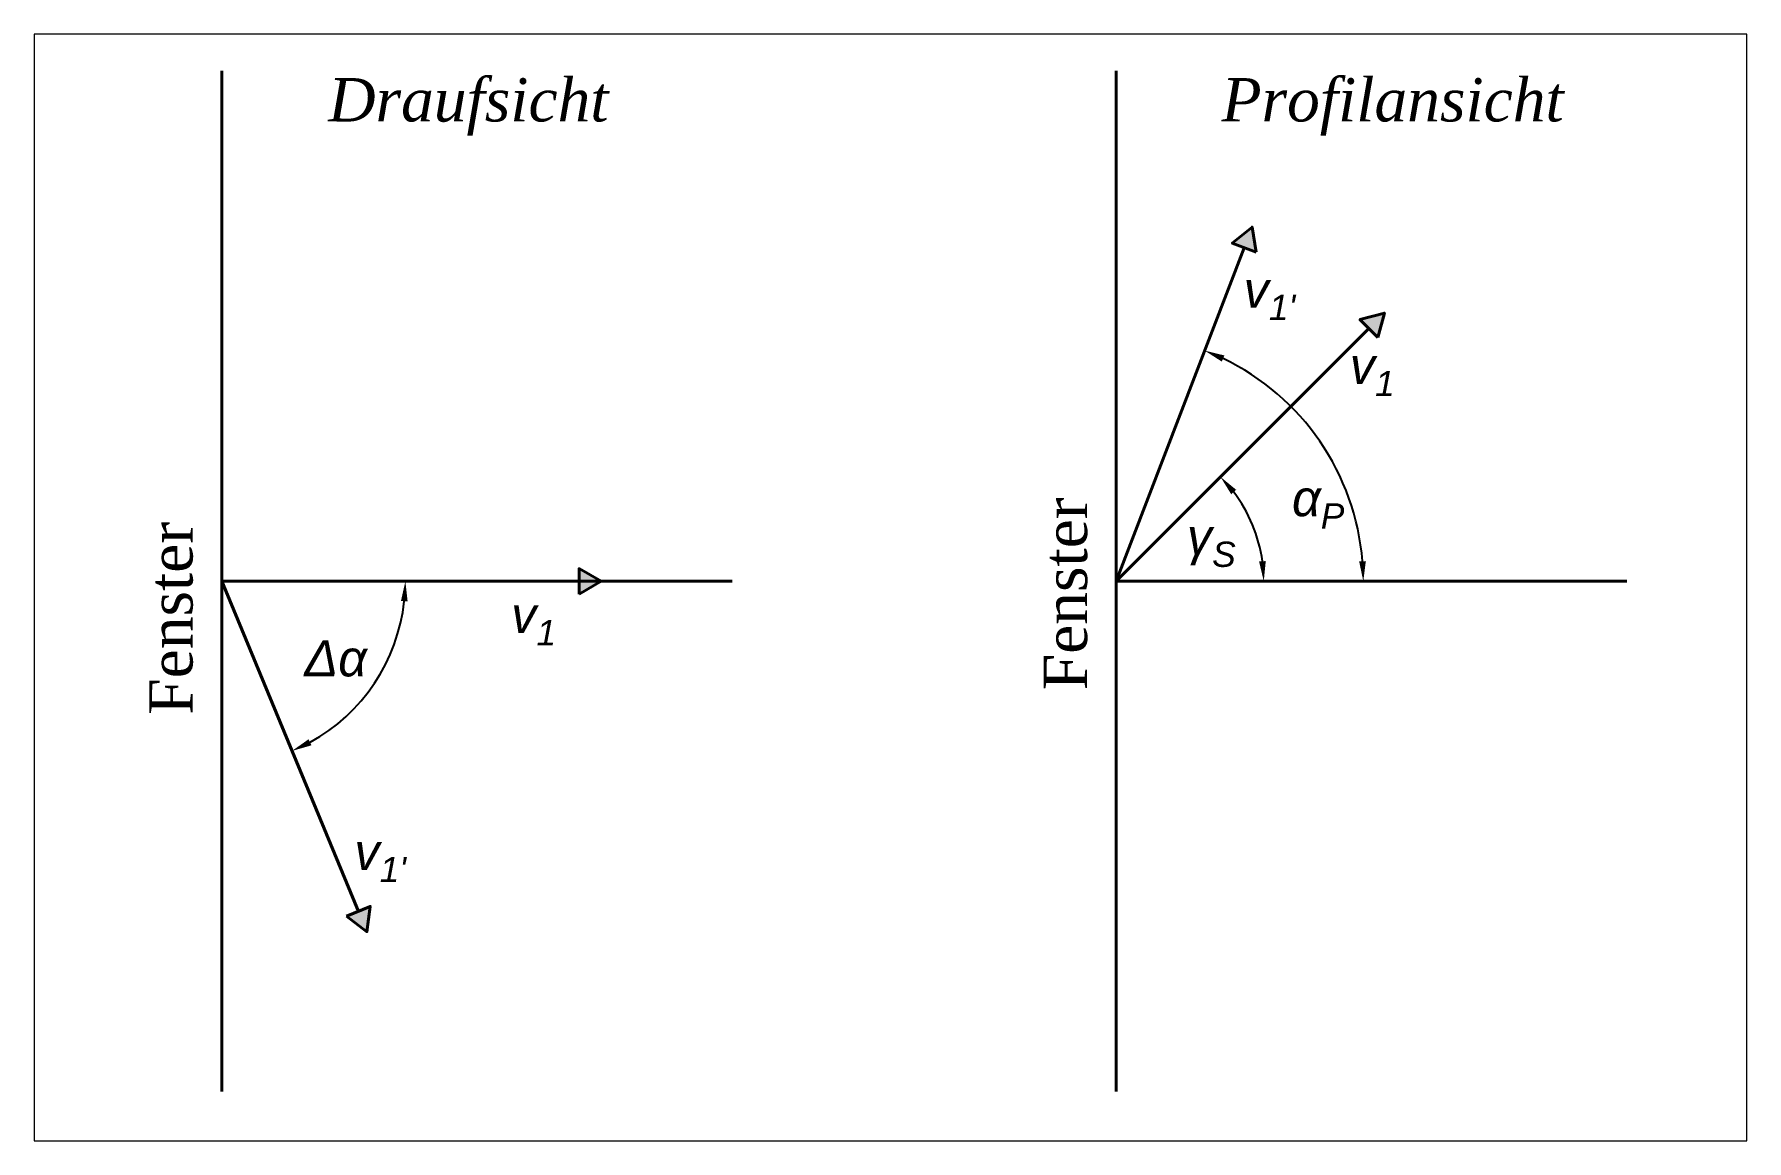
# Paper-space layout 'Profilwinkel' of a CAD drawing. Header units: millimetres. Extents: x 180.8 to 234.6, y 121.4 to 156.1.
# The model-space entities are those that its viewports show. They can reach past a viewport. Long polylines and large blocks are cut down to what shows.
import ezdxf

# ---------------------------------------------------------------- set-up
doc = ezdxf.new("R2010")
doc.units = ezdxf.units.MM
doc.linetypes.add('ACAD_ISO02W100', pattern=[15, 12, -3])
doc.linetypes.add('ACAD_ISO03W100', pattern=[30, 12, -18])
doc.layers.get('0').update_dxf_attribs({"lineweight": 30, "plot": 0})
doc.layers.add('Fenster', color=7, linetype='Continuous', lineweight=40)
doc.styles.get("Standard").update_dxf_attribs({"font": 'arial.ttf'})
doc.styles.add('TimesStyle', font='times.ttf')
doc.dimstyles.new('ISO-25', dxfattribs={"dimtxt": 2.5, "dimasz": 2.5, "dimexe": 1.25, "dimexo": 0.625, "dimtad": 1, "dimtxsty": 'Standard', "dimcen": 2.5, "dimadec": 0, "dimazin": 0, "dimtfac": 1, "dimtmove": 0, "dimatfit": 3, "dimfxl": 1, "dimarcsym": 0})

# ---------------------------------------------------------------- blocks, each defined once
blk = doc.blocks.new('*D21')
at = {"layer": 'Defpoints', "color": 0, "transparency": 16777216}
for p in [(17190.4, 18544), (16860.3, 17901.2), (16433.1, 17786.7), (16433.1, 17786.7), (17963, 17786.7)]:
    blk.add_point(p, dxfattribs=at)
at = {"layer": 'Fenster', "color": 0, "lineweight": -2, "transparency": 16777216}
blk.add_arc((16433.1, 17786.7), 442.3, 7.7789, 37.2211, dxfattribs=at)
at = {"layer": 'Fenster', "color": 0, "transparency": 16777216}
for points in [[(16777.7, 18047.7), (16792.8, 18060.8), (16745.8, 18099.5)], [(16881.3, 17847.3), (16861.3, 17845.9), (16875.4, 17786.7)]]:
    blk.add_solid(points, dxfattribs=at)
blk = doc.blocks.new('*D22')
at = {"layer": 'Defpoints', "color": 0, "transparency": 16777216}
for p in [(16816.7, 18786.6), (17114.8, 18076.1), (16433.1, 17786.7), (16433.1, 17786.7), (17963, 17786.7)]:
    blk.add_point(p, dxfattribs=at)
at = {"layer": 'Fenster', "color": 0, "lineweight": -2, "transparency": 16777216}
blk.add_arc((16433.1, 17786.7), 740.6, 4.6433, 64.3667, dxfattribs=at)
at = {"layer": 'Fenster', "color": 0, "transparency": 16777216}
for points in [[(16749.5, 18445.2), (16757.4, 18463.6), (16698.4, 18478.1)], [(17181.2, 17847.1), (17161.2, 17846.3), (17173.7, 17786.7)]]:
    blk.add_solid(points, dxfattribs=at)
blk = doc.blocks.new('*D23')
at = {"layer": 'Defpoints', "color": 0, "transparency": 16777216}
for p in [(13752.3, 17786.7), (13752.3, 17786.7), (14823.2, 17786.7), (14260.9, 17576), (14162.1, 16797.3)]:
    blk.add_point(p, dxfattribs=at)
at = {"layer": 'Fenster', "color": 0, "lineweight": -2, "transparency": 16777216}
blk.add_arc((13752.3, 17786.7), 550.5, 298.7476, 353.7524, dxfattribs=at)
at = {"layer": 'Fenster', "color": 0, "transparency": 16777216}
for points in [[(14289.5, 17727.4), (14309.5, 17726.3), (14302.8, 17786.7)], [(14021.4, 17295), (14012.7, 17313.1), (13962.9, 17278.1)]]:
    blk.add_solid(points, dxfattribs=at)

msp = doc.modelspace()

# ---------------------------------------------------------------- hatches: boundary and pattern name
at = {"layer": 'Fenster'}
h = msp.add_hatch(color=5, dxfattribs=at)
h.dxf.hatch_style = 1
h.paths.add_polyline_path([(16840.442, 18848.47), (16780.985, 18800.305), (16852.426, 18772.896)])
h = msp.add_hatch(color=3, dxfattribs=at)
h.dxf.hatch_style = 1
h.paths.add_polyline_path([(17237.218, 18590.85), (17163.307, 18571.046), (17217.413, 18516.939)])
h = msp.add_hatch(color=3, dxfattribs=at)
h.dxf.hatch_style = 1
h.paths.add_polyline_path([(14889.466, 17786.72), (14823.199, 17824.979), (14823.199, 17748.461)])
h = msp.add_hatch(color=5, dxfattribs=at)
h.dxf.hatch_style = 1
h.paths.add_polyline_path([(14187.446, 16736.073), (14197.434, 16811.937), (14126.74, 16782.654)])

# ---------------------------------------------------------------- linework, layer by layer
for p, q in [((13752.254, 19316.641), (13752.254, 16256.798)), ((16433.087, 19316.641), (16433.087, 16256.798))]:
    msp.add_line(p, q, dxfattribs=at)
at = {"layer": 'Fenster', "color": 5}
for p, q in [((16433.087, 17786.72), (16816.705, 18786.6)), ((13752.254, 17786.72), (14162.087, 16797.296))]:
    msp.add_line(p, q, dxfattribs=at)
at = {"layer": 'Fenster', "color": 3}
for p, q in [((16433.087, 17786.72), (17190.36, 18543.992)), ((13752.254, 17786.72), (14823.199, 17786.72))]:
    msp.add_line(p, q, dxfattribs=at)
at = {"layer": 'Fenster', "color": 4, "linetype": 'ACAD_ISO03W100'}
msp.add_line((13752.254, 17786.72), (14823.199, 17786.72), dxfattribs=at)
at = {"layer": 'Fenster', "color": 5, "linetype": 'ACAD_ISO03W100'}
msp.add_line((13752.254, 17786.72), (14162.087, 16797.296), dxfattribs=at)
at = {"layer": 'Fenster', "color": 5}
for points in [[(16852.426, 18772.896), (16840.442, 18848.47), (16780.985, 18800.305)], [(14126.74, 16782.654), (14187.446, 16736.073), (14197.434, 16811.937)]]:
    msp.add_lwpolyline(points, close=True, dxfattribs=at)
at = {"layer": 'Fenster', "color": 3}
for points in [[(17217.413, 18516.939), (17237.218, 18590.85), (17163.307, 18571.046)], [(14823.199, 17748.461), (14889.466, 17786.72), (14823.199, 17824.979)]]:
    msp.add_lwpolyline(points, close=True, dxfattribs=at)
at = {"layer": 'Fenster', "color": 0, "linetype": 'ACAD_ISO02W100', "ltscale": 0.1}
for points in [[(13752.254, 17786.72), (15282.175, 17786.72)], [(16433.087, 17786.72), (17963.009, 17786.72)]]:
    msp.add_lwpolyline(points, dxfattribs=at)

# ---------------------------------------------------------------- texts
at = {"layer": 'Fenster', "color": 7, "char_height": 130, "attachment_point": 2, "style": 'TimesStyle'}
for s, insert, width in [('{\\fTimes New Roman|b0|i1|c0|p18;Draufsicht}', (14491.64, 19295), 814.51373), ('{\\fTimes New Roman|b0|i1|c0|p18;Profilansicht}', (17261.593, 19295), 986.13904)]:
    msp.add_mtext(s, dxfattribs=dict(at, insert=insert, width=width))
at = {"layer": 'Fenster', "char_height": 100, "attachment_point": 1}
for s, insert in [("\\A1;{\\fArial|b0|i1|c0|p34;\\H1.08333x;v\\H0.7x;\\S^ 1';}", (16815, 18715)), ('\\A1;{\\fArial|b0|i1|c0|p34;\\H1.08333x;v\\H0.7x;\\S^ 1;}', (17133.184, 18486.816)), ('\\A1;{\\fArial|b0|i1|c0|p34;\\H1.08333x;α\\H0.7x;\\S^ P;}', (16960, 18090)), ('\\A1;{\\fArial|b0|i1|c0|p34;\\H1.08333x;γ\\H0.7x;\\S^ S;}', (16645, 17975)), ('\\A1;{\\fArial|b0|i1|c0|p34;\\H1.08333x;v\\H0.7x;\\S^ 1;}', (14620, 17740)), ('\\A1;{\\fArial|b0|i1|c0|p34;\\H1.08333x;Δα}', (14000, 17610)), ("\\A1;{\\fArial|b0|i1|c0|p34;\\H1.08333x;v\\H0.7x;\\S^ 1';}", (14150, 17030))]:
    msp.add_mtext_dynamic_manual_height_columns(s, width=245.1641, gutter_width=515.006, heights=[0], dxfattribs=dict(at, insert=insert))
at = {"layer": 'Fenster', "color": 7, "char_height": 130, "width": 569.13288, "attachment_point": 2, "rotation": 90, "style": 'TimesStyle'}
for insert in [(16215.847, 17749.155), (13535.014, 17675.619)]:
    msp.add_mtext('Fenster', dxfattribs=dict(at, insert=insert))

# ---------------------------------------------------------------- dimensions: what is measured, and where the dimension line sits
at = {"layer": 'Fenster'}
for base, line1, line2, picture, middle in [((17114.763, 18076.121), ((16433.087, 17786.72), (16816.705, 18786.6)), ((16433.087, 17786.72), (17963.009, 17786.72)), '*D22', (-5200.972, 24343.606)), ((16860.289, 17901.188), ((16433.087, 17786.72), (17190.36, 18543.992)), ((16433.087, 17786.72), (17963.009, 17786.72)), '*D21', (-10086.388, 22427.364)), ((14260.872, 17576.043), ((13752.254, 17786.72), (14823.199, 17786.72)), ((13752.254, 17786.72), (14162.087, 16797.296)), '*D23', (22536.862, -2092.755))]:
    dim = msp.add_angular_dim_2l(base=base, line1=line1, line2=line2, text=' ', dimstyle='ISO-25', override={"dimasz": 60}, dxfattribs=at)
    dim.commit()
    dim.dimension.update_dxf_attribs({"geometry": picture, "text_midpoint": middle})

psp = doc.layouts.new('Profilwinkel')

# ---------------------------------------------------------------- viewports
at = {"layer": '0'}
psp.add_viewport(center=(207.7, 138.732), size=(53.75, 34.73679), view_center_point=(15756.75, 17768.025), view_height=3316.81496, dxfattribs=at)

doc.saveas('drawing.dxf')
